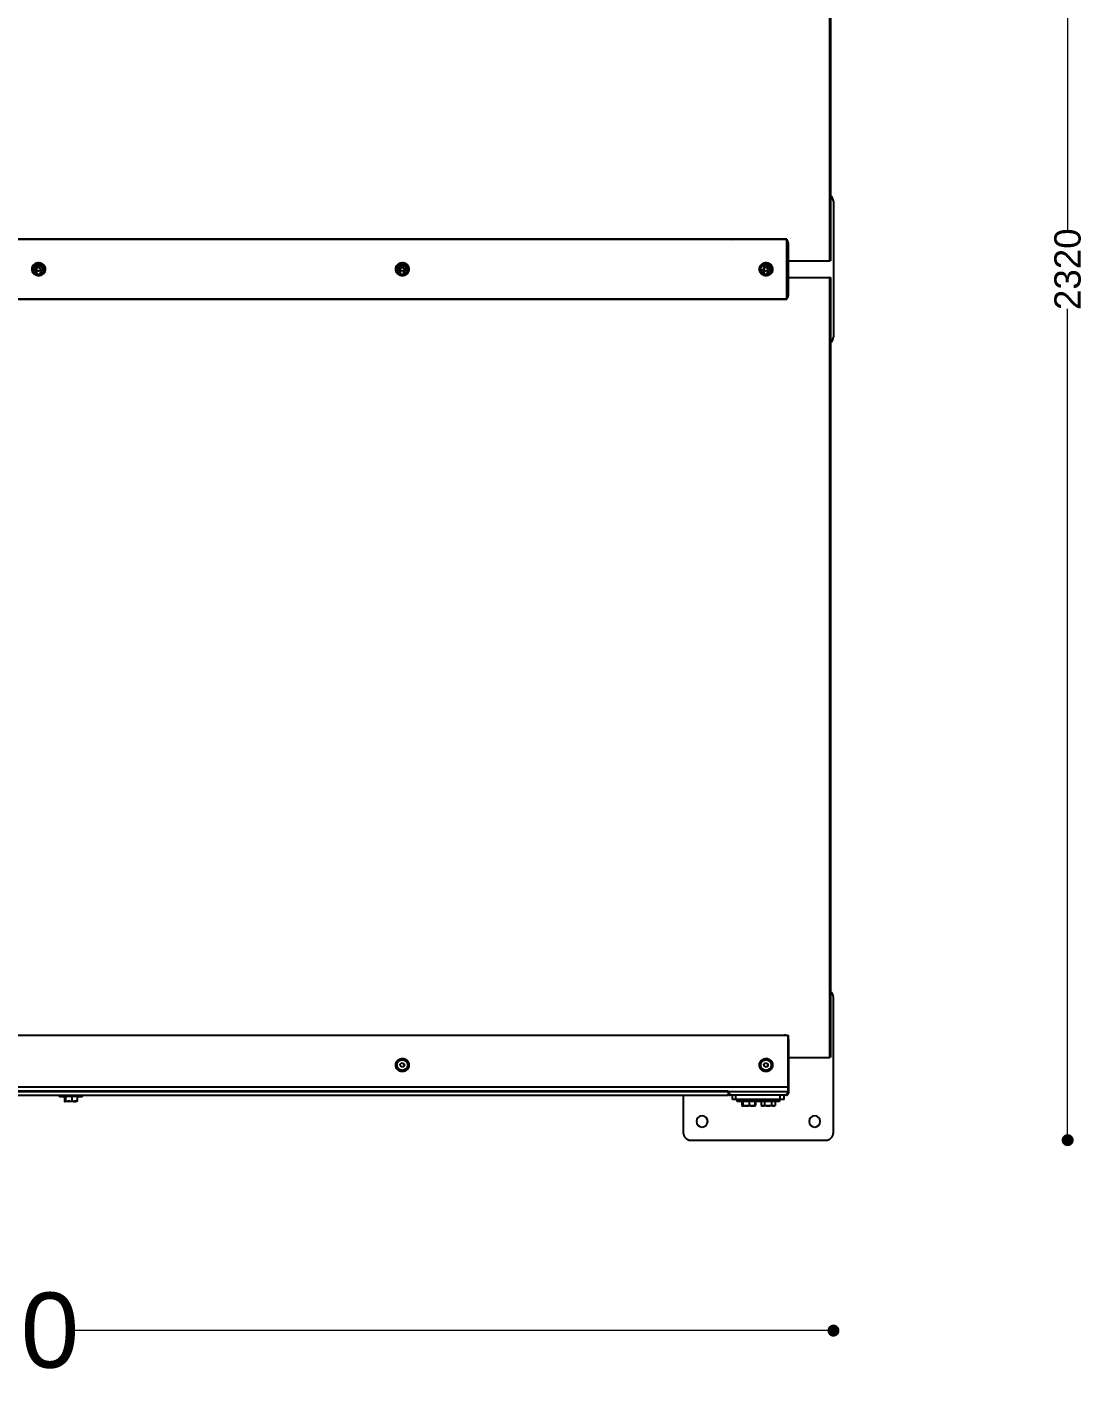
# Model space of a CAD drawing. Header units: millimetres. Extents: x 6404 to 14334, y 16216 to 24449.
# Drawn here: x 8387 to 9796, y 20589 to 22391 of the extents above; entities that cross this region are included whole.
import ezdxf

# ---------------------------------------------------------------- set-up
doc = ezdxf.new("R2010")
doc.units = ezdxf.units.MM
doc.header["$LTSCALE"] = 3
doc.layers.add('Default', color=7, linetype='Continuous')
doc.styles.get("Standard").update_dxf_attribs({"font": 'arial.ttf'})
doc.dimstyles.new('MATEUSZ', dxfattribs={"dimtxt": 35, "dimasz": 16, "dimexe": 0.18, "dimexo": 0.0625, "dimgap": 0.09, "dimtad": 0, "dimdec": 0, "dimdsep": 46, "dimtxsty": 'Standard', "dimblk": 'DOT', "dimcen": 0.09, "dimse1": 1, "dimse2": 1, "dimadec": 0, "dimazin": 0, "dimtfac": 1, "dimtdec": 0, "dimtofl": 0, "dimtmove": 0, "dimatfit": 3, "dimfxl": 1, "dimtolj": 1, "dimtzin": 0, "dimlwd": 9, "dimlwe": 9, "dimarcsym": 0})

# ---------------------------------------------------------------- blocks, each defined once
blk = doc.blocks.new('_Dot')
at = {"color": 0, "linetype": 'ByBlock', "lineweight": -2}
blk.add_line((-0.5, 0), (-1, 0), dxfattribs=at)
at = {"color": 0, "linetype": 'ByBlock', "const_width": 0.5}
blk.add_lwpolyline([(-0.25, 0, 1), (0.25, 0, 1)], format="xyb", close=True, dxfattribs=at)
blk = doc.blocks.new('*D33')
at = {"color": 0, "lineweight": 9, "transparency": 16777216}
for p, q in [((7156.7, 20654.5), (8150.6, 20654.5)), ((9444.6, 20654.5), (8450.8, 20654.5))]:
    blk.add_line(p, q, dxfattribs=at)
at = {"layer": 'Defpoints', "color": 0, "transparency": 16777216}
for p in [(7140.7, 20918.2), (9460.6, 20918.2), (9460.6, 20654.5)]:
    blk.add_point(p, dxfattribs=at)
at = {"color": 0, "lineweight": 9, "transparency": 16777216, "xscale": 16, "yscale": 16, "zscale": 16, "rotation": 180}
blk.add_blockref('_Dot', (7140.7, 20654.5), dxfattribs=at)
at = {"color": 0, "lineweight": 9, "transparency": 16777216, "xscale": 16, "yscale": 16, "zscale": 16}
blk.add_blockref('_Dot', (9460.6, 20654.5), dxfattribs=at)
at = {"color": 0, "transparency": 16777216, "insert": (8300.7, 20654.5), "char_height": 100, "attachment_point": 5}
blk.add_mtext('\\A1;2320', dxfattribs=at)
blk = doc.blocks.new('*D34')
at = {"color": 0, "lineweight": 9, "transparency": 16777216}
for p, q in [((9772.5, 23212.2), (9772.5, 22120.8)), ((9772.5, 20924.2), (9772.5, 22015.6))]:
    blk.add_line(p, q, dxfattribs=at)
at = {"layer": 'Defpoints', "color": 0, "transparency": 16777216}
for p in [(9450.6, 23228.2), (9772.5, 23228.2), (9450.6, 20908.2)]:
    blk.add_point(p, dxfattribs=at)
at = {"color": 0, "lineweight": 9, "transparency": 16777216, "xscale": 16, "yscale": 16, "zscale": 16}
for p, rotation in [((9772.5, 23228.2), 90), ((9772.5, 20908.2), 270)]:
    blk.add_blockref('_Dot', p, dxfattribs=dict(at, rotation=rotation))
at = {"color": 0, "transparency": 16777216, "insert": (9772.5, 22068.2), "char_height": 35, "attachment_point": 5, "rotation": 90}
blk.add_mtext('\\A1;2320', dxfattribs=at)

msp = doc.modelspace()

# ---------------------------------------------------------------- linework, layer by layer
at = {"layer": 'Default'}
for p, q in [((9456, 22079.5), (9456, 23116.1)), ((9456.5, 22471.2), (9456.5, 22079.5)), ((9460.6, 22158.2), (9460.6, 21978.2)), ((9398.3, 22108.2), (7406, 22108.2)), ((7406.2, 22108.2), (9398.4, 22108.2)), ((9398.3, 22028.2), (9398.3, 22108.2)), ((9398.4, 22108.2), (9398.4, 22028.2)), ((9400.6, 22033.7), (9400.6, 22102.7)), ((8886.5, 22077), (8886.5, 22077)), ((9398.3, 22079.5), (9456, 22079.5)), ((9400.6, 22056.6), (9400.6, 22080.6)), ((9400.7, 22056.6), (9400.7, 22080.6)), ((9456.5, 22079.5), (9456, 22079.5)), ((8399.6, 22069.5), (8399.4, 22069.5)), ((8402.3, 22065.4), (8399.7, 22066.7)), ((8883.9, 22069.5), (8886.3, 22071.1)), ((8886.5, 22059.5), (8886.5, 22059.5)), ((8888.9, 22069.8), (8889, 22066.9)), ((9368.4, 22066.7), (9368.2, 22069.5)), ((9373.4, 22066.9), (9370.9, 22065.4)), ((9398.3, 22057.2), (9456, 22057.2)), ((9456, 21018.2), (9456, 22057.2)), ((9456.5, 22057.2), (9456, 22057.2)), ((9456.5, 22057.2), (9456.5, 21018.2)), ((7406, 22028.2), (9398.3, 22028.2)), ((9398.4, 22028.2), (7406.2, 22028.2)), ((9460.6, 20918.2), (9460.6, 21098.2)), ((7406, 21048.2), (9400.3, 21048.2)), ((7406.2, 21048.2), (9400.4, 21048.2)), ((9400.4, 21048.2), (9400.3, 21048.2)), ((9400.3, 21048.2), (9400.3, 20979.1)), ((9400.4, 20979.1), (9400.4, 21048.2)), ((9400.6, 21042.7), (9400.6, 20973.7)), ((8886.5, 21017), (8886.5, 21017)), ((9368.2, 21009.5), (9370.6, 21011.1)), ((9400.3, 21018.2), (9456, 21018.2)), ((9400.7, 21018.3), (9400.7, 20970.6)), ((8886.6, 21005.3), (8886.5, 21005.3)), ((8886.5, 20999.5), (8886.5, 20999.5)), ((8889, 21006.9), (8886.6, 21005.3)), ((8888.9, 21009.8), (8889, 21006.9)), ((9368.4, 21006.6), (9368.2, 21009.5)), ((7406, 20979.1), (9400.3, 20979.1)), ((7280.7, 20973.7), (9320.6, 20973.7)), ((7280.7, 20968.2), (9320.6, 20968.2)), ((7406.4, 20973.2), (9400.6, 20973.2)), ((8430, 20966.2), (8430, 20968.2)), ((8436.4, 20966.2), (8436.4, 20960.5)), ((8437, 20959.8), (8436.9, 20959.9)), ((8437.8, 20966.2), (8437.8, 20960.5)), ((8446.4, 20966.2), (8446.4, 20960.5)), ((8453.1, 20959.9), (8453, 20959.8)), ((8453.6, 20966.2), (8453.6, 20960.5)), ((8460, 20968.2), (8460, 20966.2)), ((9260.6, 20968.2), (9260.6, 20918.2)), ((9326.3, 20968.1), (9322.9, 20968.1)), ((9326.1, 20973.2), (9395.1, 20973.2)), ((9326.1, 20962.2), (9326.1, 20968.2)), ((9395.1, 20968.2), (9326.1, 20968.2)), ((9330.8, 20962.2), (9330.8, 20968.2)), ((9389.8, 20962.2), (9330.8, 20962.2)), ((9332.6, 20960.2), (9332.6, 20962.2)), ((9338.4, 20960.2), (9338.4, 20954.5)), ((9339.3, 20960.2), (9339.3, 20954.5)), ((9340, 20960.2), (9340, 20954.5)), ((9348.3, 20960.2), (9348.3, 20954.5)), ((9355.9, 20960.2), (9355.9, 20954.5)), ((9356.8, 20960.2), (9356.8, 20954.5)), ((9358.6, 20960.2), (9358.6, 20962.2)), ((9364.4, 20960.2), (9364.4, 20954.5)), ((9369, 20960.2), (9369, 20954.5)), ((9378.2, 20960.2), (9378.2, 20954.5)), ((9382.8, 20960.2), (9382.8, 20954.5)), ((9388.6, 20962.2), (9388.6, 20960.2)), ((9389.8, 20962.2), (9389.8, 20968.2)), ((9398.2, 20968.1), (9394, 20968.1)), ((9395.1, 20962.2), (9395.1, 20968.2)), ((9338.4, 20954.5), (9339.6, 20953.8)), ((9356.8, 20954.5), (9355.6, 20953.8)), ((9364.4, 20954.5), (9365.6, 20953.8)), ((9382.8, 20954.5), (9381.6, 20953.8)), ((9270.6, 20908.2), (9450.6, 20908.2))]:
    msp.add_line(p, q, dxfattribs=at)
for points in [[(8393.4, 22067.8, 0), (8393.4, 22068.6, 0), (8393.5, 22069.4, 0), (8393.6, 22070.2, 0), (8393.8, 22071, 0), (8394.2, 22071.8, 0), (8394.6, 22072.6, 0), (8395.1, 22073.4, 0), (8395.6, 22074.1, 0), (8396.3, 22074.7, 0), (8397, 22075.3, 0), (8397.7, 22075.8, 0), (8398.5, 22076.2, 0), (8399.3, 22076.5, 0), (8400.1, 22076.7, 0), (8400.9, 22076.9, 0), (8401.7, 22077, 0), (8402.4, 22077, 0), (8403.3, 22076.9, 0), (8404.1, 22076.8, 0), (8404.9, 22076.5, 0), (8405.7, 22076.2, 0), (8406.5, 22075.8, 0), (8407.3, 22075.3, 0), (8408, 22074.7, 0), (8408.6, 22074.1, 0), (8409.2, 22073.4, 0), (8409.7, 22072.7, 0), (8410.1, 22071.9, 0), (8410.4, 22071.1, 0), (8410.6, 22070.3, 0), (8410.8, 22069.5, 0), (8410.8, 22068.7, 0), (8410.9, 22067.9, 0), (8410.8, 22067.1, 0), (8410.6, 22066.3, 0), (8410.4, 22065.4, 0), (8410.1, 22064.6, 0), (8409.7, 22063.8, 0), (8409.2, 22063.1, 0), (8408.6, 22062.4, 0), (8408, 22061.7, 0), (8407.3, 22061.2, 0), (8406.5, 22060.7, 0), (8405.8, 22060.3, 0), (8405, 22060, 0), (8404.2, 22059.7, 0), (8403.4, 22059.6, 0), (8402.6, 22059.5, 0), (8401.8, 22059.5, 0), (8401, 22059.6, 0), (8400.2, 22059.7, 0), (8399.3, 22059.9, 0), (8398.5, 22060.3, 0), (8397.7, 22060.7, 0), (8397, 22061.2, 0), (8396.3, 22061.7, 0), (8395.6, 22062.4, 0), (8395.1, 22063.1, 0), (8394.6, 22063.8, 0), (8394.2, 22064.6, 0), (8393.9, 22065.4, 0), (8393.6, 22066.2, 0), (8393.5, 22067, 0)], [(8395.1, 22067.9, 0), (8395.1, 22068.5, 0), (8395.2, 22069.1, 0), (8395.3, 22069.8, 0), (8395.5, 22070.5, 0), (8395.8, 22071.1, 0), (8396.1, 22071.8, 0), (8396.5, 22072.4, 0), (8396.9, 22072.9, 0), (8397.4, 22073.4, 0), (8398, 22073.9, 0), (8398.6, 22074.3, 0), (8399.2, 22074.6, 0), (8399.8, 22074.9, 0), (8400.5, 22075, 0), (8401.1, 22075.2, 0), (8401.8, 22075.2, 0), (8402.4, 22075.2, 0), (8403, 22075.2, 0), (8403.7, 22075.1, 0), (8404.3, 22074.9, 0), (8405, 22074.6, 0), (8405.6, 22074.3, 0), (8406.2, 22073.9, 0), (8406.8, 22073.4, 0), (8407.3, 22072.9, 0), (8407.8, 22072.4, 0), (8408.2, 22071.8, 0), (8408.5, 22071.2, 0), (8408.7, 22070.5, 0), (8408.9, 22069.9, 0), (8409, 22069.2, 0), (8409.1, 22068.6, 0), (8409.1, 22068, 0), (8409, 22067.3, 0), (8408.9, 22066.7, 0), (8408.7, 22066, 0), (8408.5, 22065.4, 0), (8408.2, 22064.7, 0), (8407.8, 22064.1, 0), (8407.3, 22063.6, 0), (8406.8, 22063, 0), (8406.2, 22062.6, 0), (8405.7, 22062.2, 0), (8405, 22061.9, 0), (8404.4, 22061.6, 0), (8403.7, 22061.4, 0), (8403.1, 22061.3, 0), (8402.5, 22061.2, 0), (8401.9, 22061.2, 0), (8401.2, 22061.3, 0), (8400.5, 22061.4, 0), (8399.9, 22061.6, 0), (8399.2, 22061.9, 0), (8398.6, 22062.2, 0), (8398, 22062.6, 0), (8397.4, 22063, 0), (8396.9, 22063.5, 0), (8396.5, 22064.1, 0), (8396.1, 22064.7, 0), (8395.8, 22065.3, 0), (8395.5, 22066, 0), (8395.3, 22066.6, 0), (8395.2, 22067.2, 0)], [(8877.7, 22067.8, 0), (8877.7, 22068.6, 0), (8877.8, 22069.4, 0), (8877.9, 22070.2, 0), (8878.2, 22071, 0), (8878.5, 22071.8, 0), (8878.9, 22072.6, 0), (8879.4, 22073.4, 0), (8880, 22074.1, 0), (8880.6, 22074.7, 0), (8881.3, 22075.3, 0), (8882, 22075.8, 0), (8882.8, 22076.2, 0), (8883.6, 22076.5, 0), (8884.4, 22076.7, 0), (8885.2, 22076.9, 0), (8886, 22077, 0), (8886.8, 22077, 0), (8887.6, 22076.9, 0), (8888.4, 22076.8, 0), (8889.2, 22076.5, 0), (8890.1, 22076.2, 0), (8890.8, 22075.8, 0), (8891.6, 22075.3, 0), (8892.3, 22074.7, 0), (8892.9, 22074.1, 0), (8893.5, 22073.4, 0), (8894, 22072.7, 0), (8894.4, 22071.9, 0), (8894.7, 22071.1, 0), (8895, 22070.3, 0), (8895.1, 22069.5, 0), (8895.2, 22068.7, 0), (8895.2, 22067.9, 0), (8895.1, 22067.1, 0), (8895, 22066.3, 0), (8894.7, 22065.4, 0), (8894.4, 22064.6, 0), (8894, 22063.8, 0), (8893.5, 22063.1, 0), (8892.9, 22062.4, 0), (8892.3, 22061.7, 0), (8891.6, 22061.2, 0), (8890.9, 22060.7, 0), (8890.1, 22060.3, 0), (8889.3, 22060, 0), (8888.5, 22059.7, 0), (8887.7, 22059.6, 0), (8886.9, 22059.5, 0), (8886.1, 22059.5, 0), (8885.3, 22059.6, 0), (8884.5, 22059.7, 0), (8883.7, 22059.9, 0), (8882.9, 22060.3, 0), (8882.1, 22060.7, 0), (8881.3, 22061.2, 0), (8880.6, 22061.7, 0), (8880, 22062.4, 0), (8879.4, 22063.1, 0), (8878.9, 22063.8, 0), (8878.5, 22064.6, 0), (8878.2, 22065.4, 0), (8878, 22066.2, 0), (8877.8, 22067, 0)], [(8879.5, 22067.9, 0), (8879.5, 22068.5, 0), (8879.5, 22069.1, 0), (8879.6, 22069.8, 0), (8879.8, 22070.5, 0), (8880.1, 22071.1, 0), (8880.4, 22071.8, 0), (8880.8, 22072.4, 0), (8881.3, 22072.9, 0), (8881.8, 22073.4, 0), (8882.3, 22073.9, 0), (8882.9, 22074.3, 0), (8883.5, 22074.6, 0), (8884.2, 22074.9, 0), (8884.8, 22075, 0), (8885.5, 22075.2, 0), (8886.1, 22075.2, 0), (8886.7, 22075.2, 0), (8887.4, 22075.2, 0), (8888, 22075.1, 0), (8888.7, 22074.9, 0), (8889.3, 22074.6, 0), (8890, 22074.3, 0), (8890.6, 22073.9, 0), (8891.1, 22073.4, 0), (8891.6, 22072.9, 0), (8892.1, 22072.4, 0), (8892.5, 22071.8, 0), (8892.8, 22071.2, 0), (8893.1, 22070.5, 0), (8893.3, 22069.9, 0), (8893.4, 22069.2, 0), (8893.4, 22068.6, 0), (8893.4, 22068, 0), (8893.4, 22067.3, 0), (8893.3, 22066.7, 0), (8893.1, 22066, 0), (8892.8, 22065.4, 0), (8892.5, 22064.7, 0), (8892.1, 22064.1, 0), (8891.6, 22063.6, 0), (8891.1, 22063, 0), (8890.6, 22062.6, 0), (8890, 22062.2, 0), (8889.4, 22061.9, 0), (8888.7, 22061.6, 0), (8888.1, 22061.4, 0), (8887.4, 22061.3, 0), (8886.8, 22061.2, 0), (8886.2, 22061.2, 0), (8885.5, 22061.3, 0), (8884.9, 22061.4, 0), (8884.2, 22061.6, 0), (8883.6, 22061.9, 0), (8882.9, 22062.2, 0), (8882.3, 22062.6, 0), (8881.8, 22063, 0), (8881.3, 22063.5, 0), (8880.8, 22064.1, 0), (8880.4, 22064.7, 0), (8880.1, 22065.3, 0), (8879.8, 22066, 0), (8879.7, 22066.6, 0), (8879.5, 22067.2, 0)], [(9362.1, 22067.8, 0), (9362.1, 22068.6, 0), (9362.1, 22069.4, 0), (9362.3, 22070.2, 0), (9362.5, 22071, 0), (9362.8, 22071.8, 0), (9363.2, 22072.6, 0), (9363.7, 22073.4, 0), (9364.3, 22074.1, 0), (9364.9, 22074.7, 0), (9365.6, 22075.3, 0), (9366.4, 22075.8, 0), (9367.2, 22076.2, 0), (9367.9, 22076.5, 0), (9368.8, 22076.7, 0), (9369.6, 22076.9, 0), (9370.3, 22077, 0), (9371.1, 22077, 0), (9371.9, 22076.9, 0), (9372.8, 22076.8, 0), (9373.6, 22076.5, 0), (9374.4, 22076.2, 0), (9375.2, 22075.8, 0), (9375.9, 22075.3, 0), (9376.6, 22074.7, 0), (9377.3, 22074.1, 0), (9377.8, 22073.4, 0), (9378.3, 22072.7, 0), (9378.7, 22071.9, 0), (9379.1, 22071.1, 0), (9379.3, 22070.3, 0), (9379.4, 22069.5, 0), (9379.5, 22068.7, 0), (9379.5, 22067.9, 0), (9379.5, 22067.1, 0), (9379.3, 22066.3, 0), (9379.1, 22065.4, 0), (9378.8, 22064.6, 0), (9378.3, 22063.8, 0), (9377.9, 22063.1, 0), (9377.3, 22062.4, 0), (9376.6, 22061.7, 0), (9375.9, 22061.2, 0), (9375.2, 22060.7, 0), (9374.4, 22060.3, 0), (9373.6, 22060, 0), (9372.8, 22059.7, 0), (9372, 22059.6, 0), (9371.2, 22059.5, 0), (9370.5, 22059.5, 0), (9369.7, 22059.6, 0), (9368.8, 22059.7, 0), (9368, 22059.9, 0), (9367.2, 22060.3, 0), (9366.4, 22060.7, 0), (9365.6, 22061.2, 0), (9364.9, 22061.7, 0), (9364.3, 22062.4, 0), (9363.7, 22063.1, 0), (9363.2, 22063.8, 0), (9362.8, 22064.6, 0), (9362.5, 22065.4, 0), (9362.3, 22066.2, 0), (9362.1, 22067, 0)], [(9363.8, 22067.9, 0), (9363.8, 22068.5, 0), (9363.9, 22069.1, 0), (9364, 22069.8, 0), (9364.2, 22070.5, 0), (9364.4, 22071.1, 0), (9364.7, 22071.8, 0), (9365.1, 22072.4, 0), (9365.6, 22072.9, 0), (9366.1, 22073.4, 0), (9366.7, 22073.9, 0), (9367.3, 22074.3, 0), (9367.9, 22074.6, 0), (9368.5, 22074.9, 0), (9369.2, 22075, 0), (9369.8, 22075.2, 0), (9370.4, 22075.2, 0), (9371.1, 22075.2, 0), (9371.7, 22075.2, 0), (9372.4, 22075.1, 0), (9373, 22074.9, 0), (9373.7, 22074.6, 0), (9374.3, 22074.3, 0), (9374.9, 22073.9, 0), (9375.5, 22073.4, 0), (9376, 22072.9, 0), (9376.4, 22072.4, 0), (9376.8, 22071.8, 0), (9377.1, 22071.2, 0), (9377.4, 22070.5, 0), (9377.6, 22069.9, 0), (9377.7, 22069.2, 0), (9377.8, 22068.6, 0), (9377.8, 22068, 0), (9377.7, 22067.3, 0), (9377.6, 22066.7, 0), (9377.4, 22066, 0), (9377.2, 22065.4, 0), (9376.8, 22064.7, 0), (9376.4, 22064.1, 0), (9376, 22063.6, 0), (9375.5, 22063, 0), (9374.9, 22062.6, 0), (9374.3, 22062.2, 0), (9373.7, 22061.9, 0), (9373.1, 22061.6, 0), (9372.4, 22061.4, 0), (9371.8, 22061.3, 0), (9371.2, 22061.2, 0), (9370.5, 22061.2, 0), (9369.9, 22061.3, 0), (9369.2, 22061.4, 0), (9368.6, 22061.6, 0), (9367.9, 22061.9, 0), (9367.3, 22062.2, 0), (9366.7, 22062.6, 0), (9366.1, 22063, 0), (9365.6, 22063.5, 0), (9365.1, 22064.1, 0), (9364.8, 22064.7, 0), (9364.4, 22065.3, 0), (9364.2, 22066, 0), (9364, 22066.6, 0), (9363.9, 22067.2, 0)], [(8877.7, 21007.8, 0), (8877.7, 21008.5, 0), (8877.8, 21009.4, 0), (8877.9, 21010.2, 0), (8878.2, 21011, 0), (8878.5, 21011.8, 0), (8878.9, 21012.6, 0), (8879.4, 21013.4, 0), (8880, 21014.1, 0), (8880.6, 21014.7, 0), (8881.3, 21015.3, 0), (8882, 21015.8, 0), (8882.8, 21016.2, 0), (8883.6, 21016.5, 0), (8884.4, 21016.7, 0), (8885.2, 21016.9, 0), (8886, 21016.9, 0), (8886.8, 21017, 0), (8887.6, 21016.9, 0), (8888.4, 21016.7, 0), (8889.2, 21016.5, 0), (8890.1, 21016.2, 0), (8890.8, 21015.8, 0), (8891.6, 21015.3, 0), (8892.3, 21014.7, 0), (8892.9, 21014.1, 0), (8893.5, 21013.4, 0), (8894, 21012.6, 0), (8894.4, 21011.9, 0), (8894.7, 21011.1, 0), (8895, 21010.3, 0), (8895.1, 21009.5, 0), (8895.2, 21008.7, 0), (8895.2, 21007.9, 0), (8895.1, 21007.1, 0), (8895, 21006.2, 0), (8894.7, 21005.4, 0), (8894.4, 21004.6, 0), (8894, 21003.8, 0), (8893.5, 21003.1, 0), (8892.9, 21002.4, 0), (8892.3, 21001.7, 0), (8891.6, 21001.1, 0), (8890.9, 21000.7, 0), (8890.1, 21000.3, 0), (8889.3, 20999.9, 0), (8888.5, 20999.7, 0), (8887.7, 20999.5, 0), (8886.9, 20999.5, 0), (8886.1, 20999.5, 0), (8885.3, 20999.5, 0), (8884.5, 20999.7, 0), (8883.7, 20999.9, 0), (8882.9, 21000.2, 0), (8882.1, 21000.6, 0), (8881.3, 21001.1, 0), (8880.6, 21001.7, 0), (8880, 21002.3, 0), (8879.4, 21003, 0), (8878.9, 21003.8, 0), (8878.5, 21004.6, 0), (8878.2, 21005.4, 0), (8878, 21006.2, 0), (8877.8, 21007, 0)], [(8879.5, 21007.8, 0), (8879.5, 21008.5, 0), (8879.5, 21009.1, 0), (8879.6, 21009.8, 0), (8879.8, 21010.4, 0), (8880.1, 21011.1, 0), (8880.4, 21011.7, 0), (8880.8, 21012.3, 0), (8881.3, 21012.9, 0), (8881.8, 21013.4, 0), (8882.3, 21013.9, 0), (8882.9, 21014.3, 0), (8883.5, 21014.6, 0), (8884.2, 21014.8, 0), (8884.8, 21015, 0), (8885.5, 21015.1, 0), (8886.1, 21015.2, 0), (8886.7, 21015.2, 0), (8887.4, 21015.2, 0), (8888, 21015, 0), (8888.7, 21014.8, 0), (8889.3, 21014.6, 0), (8890, 21014.3, 0), (8890.6, 21013.9, 0), (8891.1, 21013.4, 0), (8891.6, 21012.9, 0), (8892.1, 21012.3, 0), (8892.5, 21011.7, 0), (8892.8, 21011.1, 0), (8893.1, 21010.5, 0), (8893.3, 21009.8, 0), (8893.4, 21009.2, 0), (8893.4, 21008.6, 0), (8893.4, 21007.9, 0), (8893.4, 21007.3, 0), (8893.3, 21006.6, 0), (8893.1, 21006, 0), (8892.8, 21005.3, 0), (8892.5, 21004.7, 0), (8892.1, 21004.1, 0), (8891.6, 21003.5, 0), (8891.1, 21003, 0), (8890.6, 21002.6, 0), (8890, 21002.2, 0), (8889.4, 21001.8, 0), (8888.7, 21001.6, 0), (8888.1, 21001.4, 0), (8887.4, 21001.3, 0), (8886.8, 21001.2, 0), (8886.2, 21001.2, 0), (8885.5, 21001.3, 0), (8884.9, 21001.4, 0), (8884.2, 21001.6, 0), (8883.6, 21001.8, 0), (8882.9, 21002.2, 0), (8882.3, 21002.6, 0), (8881.8, 21003, 0), (8881.3, 21003.5, 0), (8880.8, 21004.1, 0), (8880.4, 21004.7, 0), (8880.1, 21005.3, 0), (8879.8, 21005.9, 0), (8879.7, 21006.6, 0), (8879.5, 21007.2, 0)], [(9362.1, 21007.8, 0), (9362.1, 21008.5, 0), (9362.1, 21009.4, 0), (9362.3, 21010.2, 0), (9362.5, 21011, 0), (9362.8, 21011.8, 0), (9363.2, 21012.6, 0), (9363.7, 21013.4, 0), (9364.3, 21014.1, 0), (9364.9, 21014.7, 0), (9365.6, 21015.3, 0), (9366.4, 21015.8, 0), (9367.2, 21016.2, 0), (9367.9, 21016.5, 0), (9368.8, 21016.7, 0), (9369.6, 21016.9, 0), (9370.3, 21016.9, 0), (9371.1, 21017, 0), (9371.9, 21016.9, 0), (9372.8, 21016.7, 0), (9373.6, 21016.5, 0), (9374.4, 21016.2, 0), (9375.2, 21015.8, 0), (9375.9, 21015.3, 0), (9376.6, 21014.7, 0), (9377.3, 21014.1, 0), (9377.8, 21013.4, 0), (9378.3, 21012.6, 0), (9378.7, 21011.9, 0), (9379.1, 21011.1, 0), (9379.3, 21010.3, 0), (9379.4, 21009.5, 0), (9379.5, 21008.7, 0), (9379.5, 21007.9, 0), (9379.5, 21007.1, 0), (9379.3, 21006.2, 0), (9379.1, 21005.4, 0), (9378.8, 21004.6, 0), (9378.3, 21003.8, 0), (9377.9, 21003.1, 0), (9377.3, 21002.4, 0), (9376.6, 21001.7, 0), (9375.9, 21001.1, 0), (9375.2, 21000.7, 0), (9374.4, 21000.3, 0), (9373.6, 20999.9, 0), (9372.8, 20999.7, 0), (9372, 20999.5, 0), (9371.2, 20999.5, 0), (9370.5, 20999.5, 0), (9369.7, 20999.5, 0), (9368.8, 20999.7, 0), (9368, 20999.9, 0), (9367.2, 21000.2, 0), (9366.4, 21000.6, 0), (9365.6, 21001.1, 0), (9364.9, 21001.7, 0), (9364.3, 21002.3, 0), (9363.7, 21003, 0), (9363.2, 21003.8, 0), (9362.8, 21004.6, 0), (9362.5, 21005.4, 0), (9362.3, 21006.2, 0), (9362.1, 21007, 0)], [(9363.8, 21007.8, 0), (9363.8, 21008.5, 0), (9363.9, 21009.1, 0), (9364, 21009.8, 0), (9364.2, 21010.4, 0), (9364.4, 21011.1, 0), (9364.7, 21011.7, 0), (9365.1, 21012.3, 0), (9365.6, 21012.9, 0), (9366.1, 21013.4, 0), (9366.7, 21013.9, 0), (9367.3, 21014.3, 0), (9367.9, 21014.6, 0), (9368.5, 21014.8, 0), (9369.2, 21015, 0), (9369.8, 21015.1, 0), (9370.4, 21015.2, 0), (9371.1, 21015.2, 0), (9371.7, 21015.2, 0), (9372.4, 21015, 0), (9373, 21014.8, 0), (9373.7, 21014.6, 0), (9374.3, 21014.3, 0), (9374.9, 21013.9, 0), (9375.5, 21013.4, 0), (9376, 21012.9, 0), (9376.4, 21012.3, 0), (9376.8, 21011.7, 0), (9377.1, 21011.1, 0), (9377.4, 21010.5, 0), (9377.6, 21009.8, 0), (9377.7, 21009.2, 0), (9377.8, 21008.6, 0), (9377.8, 21007.9, 0), (9377.7, 21007.3, 0), (9377.6, 21006.6, 0), (9377.4, 21006, 0), (9377.2, 21005.3, 0), (9376.8, 21004.7, 0), (9376.4, 21004.1, 0), (9376, 21003.5, 0), (9375.5, 21003, 0), (9374.9, 21002.6, 0), (9374.3, 21002.2, 0), (9373.7, 21001.8, 0), (9373.1, 21001.6, 0), (9372.4, 21001.4, 0), (9371.8, 21001.3, 0), (9371.2, 21001.2, 0), (9370.5, 21001.2, 0), (9369.9, 21001.3, 0), (9369.2, 21001.4, 0), (9368.6, 21001.6, 0), (9367.9, 21001.8, 0), (9367.3, 21002.2, 0), (9366.7, 21002.6, 0), (9366.1, 21003, 0), (9365.6, 21003.5, 0), (9365.1, 21004.1, 0), (9364.8, 21004.7, 0), (9364.4, 21005.3, 0), (9364.2, 21005.9, 0), (9364, 21006.6, 0), (9363.9, 21007.2, 0)], [(9380.5, 20953.8, 0), (9381.6, 20953.8, 0)]]:
    msp.add_polyline3d(points, close=True, dxfattribs=at)
for points in [[(8397.2, 22068.2, 0), (8397.2, 22068.7, 0), (8397.3, 22069.1, 0), (8397.4, 22069.6, 0), (8397.5, 22070.1, 0), (8397.7, 22070.5, 0), (8398, 22071, 0), (8398.3, 22071.4, 0), (8398.7, 22071.8, 0), (8399, 22072.1, 0), (8399.4, 22072.4, 0), (8399.9, 22072.7, 0), (8400.3, 22072.9, 0), (8400.8, 22073, 0), (8401.3, 22073.2, 0), (8401.7, 22073.2, 0), (8402.2, 22073.2, 0), (8402.6, 22073.2, 0), (8403.1, 22073.2, 0), (8403.6, 22073, 0), (8404, 22072.9, 0), (8404.5, 22072.7, 0), (8404.9, 22072.4, 0), (8405.3, 22072.1, 0), (8405.7, 22071.8, 0), (8406.1, 22071.4, 0), (8406.4, 22071, 0), (8406.6, 22070.5, 0), (8406.8, 22070.1, 0), (8407, 22069.6, 0), (8407.1, 22069.1, 0), (8407.2, 22068.7, 0), (8407.2, 22068.2, 0)], [(8398.2, 22076, 0), (8399.3, 22076.5, 0), (8400.3, 22076.8, 0), (8401.4, 22077, 0), (8402.4, 22077, 0), (8403.5, 22076.9, 0), (8404.6, 22076.7, 0), (8405.6, 22076.3, 0), (8406.7, 22075.7, 0), (8407.7, 22075.1, 0), (8408.5, 22074.2, 0), (8409.3, 22073.3, 0), (8409.9, 22072.3, 0), (8410.4, 22071.3, 0), (8410.7, 22070.2, 0), (8410.9, 22069.2, 0), (8410.9, 22068.2, 0), (8410.8, 22067.1, 0), (8410.6, 22066, 0), (8410.3, 22064.9, 0), (8409.8, 22063.9, 0), (8409.1, 22062.9, 0), (8408.3, 22062, 0), (8407.4, 22061.2, 0), (8406.4, 22060.6, 0), (8405.4, 22060.1, 0), (8404.3, 22059.8, 0), (8403.3, 22059.6, 0), (8402.2, 22059.5, 0), (8401.2, 22059.5, 0), (8400.1, 22059.7, 0), (8399, 22060.1, 0), (8398, 22060.6, 0)], [(8881.5, 22068.2, 0), (8881.5, 22068.7, 0), (8881.6, 22069.1, 0), (8881.7, 22069.6, 0), (8881.9, 22070.1, 0), (8882.1, 22070.5, 0), (8882.3, 22071, 0), (8882.6, 22071.4, 0), (8883, 22071.8, 0), (8883.4, 22072.1, 0), (8883.8, 22072.4, 0), (8884.2, 22072.7, 0), (8884.7, 22072.9, 0), (8885.1, 22073, 0), (8885.6, 22073.2, 0), (8886.1, 22073.2, 0), (8886.5, 22073.2, 0), (8887, 22073.2, 0), (8887.4, 22073.2, 0), (8887.9, 22073, 0), (8888.4, 22072.9, 0), (8888.8, 22072.7, 0), (8889.2, 22072.4, 0), (8889.7, 22072.1, 0), (8890, 22071.8, 0), (8890.4, 22071.4, 0), (8890.7, 22071, 0), (8891, 22070.5, 0), (8891.2, 22070.1, 0), (8891.3, 22069.6, 0), (8891.4, 22069.1, 0), (8891.5, 22068.7, 0), (8891.5, 22068.2, 0)], [(8883, 22076.3, 0), (8884.1, 22076.6, 0), (8885.1, 22076.9, 0), (8886.1, 22077, 0), (8887.2, 22077, 0), (8888.2, 22076.8, 0), (8889.3, 22076.5, 0), (8890.4, 22076.1, 0), (8891.4, 22075.5, 0), (8892.3, 22074.8, 0), (8893.1, 22074, 0), (8893.8, 22073, 0), (8894.4, 22072, 0), (8894.8, 22071, 0), (8895.1, 22069.9, 0), (8895.2, 22068.9, 0), (8895.2, 22067.9, 0), (8895.1, 22066.8, 0), (8894.9, 22065.7, 0), (8894.5, 22064.7, 0), (8893.9, 22063.6, 0), (8893.3, 22062.7, 0), (8892.5, 22061.8, 0), (8891.5, 22061.1, 0), (8890.6, 22060.5, 0), (8889.5, 22060, 0), (8888.5, 22059.7, 0), (8887.4, 22059.5, 0), (8886.4, 22059.5, 0), (8885.4, 22059.6, 0), (8884.3, 22059.8, 0), (8883.2, 22060.1, 0), (8882.2, 22060.6, 0)], [(9363.8, 22073.4, 0), (9364.6, 22074.4, 0), (9365.6, 22075.2, 0)], [(9366.5, 22070.7, 0), (9367, 22071.4, 0), (9367.6, 22072, 0), (9368.3, 22072.5, 0), (9369, 22072.9, 0), (9369.8, 22073.1, 0), (9370.6, 22073.2, 0), (9371.3, 22073.2, 0), (9372.1, 22073.1, 0), (9372.8, 22072.8, 0), (9373.6, 22072.4, 0), (9374.3, 22071.9, 0), (9374.8, 22071.3, 0), (9375.3, 22070.5, 0), (9375.6, 22069.8, 0), (9375.8, 22069, 0), (9375.8, 22068.2, 0)], [(9368.5, 22076.7, 0), (9369.5, 22076.9, 0), (9370.4, 22077, 0), (9371.4, 22077, 0), (9372.4, 22076.9, 0), (9373.4, 22076.6, 0), (9374.3, 22076.3, 0), (9375.3, 22075.8, 0), (9376.2, 22075.2, 0), (9377, 22074.4, 0), (9377.7, 22073.6, 0), (9378.3, 22072.7, 0), (9378.8, 22071.8, 0), (9379.2, 22070.8, 0), (9379.4, 22069.9, 0), (9379.6, 22068.9, 0), (9379.6, 22068, 0), (9379.5, 22067, 0), (9379.3, 22066, 0), (9379, 22065, 0), (9378.5, 22064, 0), (9377.9, 22063.1, 0), (9377.2, 22062.3, 0), (9376.4, 22061.5, 0), (9375.6, 22060.9, 0), (9374.7, 22060.4, 0), (9373.7, 22060, 0), (9372.7, 22059.7, 0), (9371.8, 22059.5, 0), (9370.8, 22059.5, 0), (9369.9, 22059.5, 0), (9368.9, 22059.7, 0), (9367.9, 22060, 0)], [(8400.8, 22063.4, 0), (8400.1, 22063.7, 0), (8399.4, 22064.1, 0), (8398.7, 22064.6, 0), (8398.2, 22065.3, 0), (8397.7, 22066, 0), (8397.4, 22066.7, 0), (8397.2, 22067.5, 0), (8397.2, 22068.2, 0)], [(8399.4, 22069.5, 0), (8401.8, 22071.1, 0)], [(8399.6, 22066.7, 0), (8399.4, 22069.5, 0)], [(8402.1, 22065.4, 0), (8399.6, 22066.7, 0)], [(8401.8, 22071.1, 0), (8404.4, 22069.8, 0)], [(8404.6, 22066.9, 0), (8402.1, 22065.4, 0)], [(8407.2, 22068.2, 0), (8407.1, 22067.4, 0), (8406.9, 22066.6, 0), (8406.8, 22066.2, 0), (8406.6, 22065.8, 0), (8406.3, 22065.4, 0), (8406.1, 22065.1, 0), (8405.7, 22064.7, 0), (8405.4, 22064.4, 0), (8405.1, 22064.2, 0), (8404.7, 22063.9, 0), (8404.3, 22063.7, 0), (8403.9, 22063.5, 0), (8403.1, 22063.3, 0)], [(8404.4, 22069.8, 0), (8404.6, 22066.9, 0)], [(8885.1, 22063.5, 0), (8884.3, 22063.7, 0), (8883.6, 22064.2, 0), (8883, 22064.7, 0), (8882.5, 22065.3, 0), (8882, 22066, 0), (8881.7, 22066.8, 0), (8881.6, 22067.5, 0), (8881.5, 22068.2, 0)], [(8883.8, 22069.5, 0), (8886.2, 22071.1, 0)], [(8883.9, 22066.7, 0), (8883.8, 22069.5, 0)], [(8886.5, 22065.4, 0), (8883.9, 22066.7, 0)], [(8886.2, 22071.1, 0), (8888.7, 22069.8, 0)], [(8888.9, 22066.9, 0), (8886.5, 22065.4, 0)], [(8891.5, 22068.2, 0), (8891.4, 22067.4, 0), (8891.2, 22066.6, 0), (8891.1, 22066.2, 0), (8890.9, 22065.8, 0), (8890.6, 22065.4, 0), (8890.3, 22065, 0), (8890, 22064.7, 0), (8889.7, 22064.4, 0), (8889.3, 22064.1, 0), (8888.9, 22063.9, 0), (8888.5, 22063.7, 0), (8888.1, 22063.5, 0), (8887.3, 22063.3, 0)], [(8888.7, 22069.8, 0), (8888.9, 22066.9, 0)], [(9369.3, 22063.5, 0), (9368.5, 22063.8, 0), (9367.9, 22064.2, 0), (9367.3, 22064.8, 0), (9366.8, 22065.4, 0), (9366.4, 22066.1, 0), (9366.1, 22066.8, 0), (9365.9, 22067.5, 0), (9365.9, 22068.2, 0)], [(9368.1, 22069.5, 0), (9370.5, 22071.1, 0)], [(9368.2, 22066.7, 0), (9368.1, 22069.5, 0)], [(9370.8, 22065.4, 0), (9368.2, 22066.7, 0)], [(9370.5, 22071.1, 0), (9373.1, 22069.8, 0)], [(9373.2, 22066.9, 0), (9370.8, 22065.4, 0)], [(9375.8, 22068.2, 0), (9375.8, 22067.4, 0), (9375.7, 22067, 0), (9375.6, 22066.6, 0), (9375.4, 22066.1, 0), (9375.2, 22065.7, 0), (9374.9, 22065.3, 0), (9374.6, 22065, 0), (9374.3, 22064.6, 0), (9373.9, 22064.3, 0), (9373.6, 22064, 0), (9373.2, 22063.8, 0), (9372.7, 22063.6, 0), (9372.3, 22063.5, 0), (9371.9, 22063.3, 0), (9371.5, 22063.3, 0)], [(9373.1, 22069.8, 0), (9373.2, 22066.9, 0)], [(8884.4, 21016.7, 0), (8885.4, 21016.9, 0), (8886.4, 21017, 0), (8887.4, 21016.9, 0), (8888.4, 21016.8, 0), (8889.5, 21016.5, 0), (8890.5, 21016, 0), (8891.4, 21015.5, 0), (8892.3, 21014.8, 0), (8893.1, 21014, 0), (8893.8, 21013.1, 0), (8894.3, 21012.1, 0), (8894.8, 21011.1, 0), (8895, 21010.1, 0), (8895.2, 21009.1, 0), (8895.3, 21008.2, 0), (8895.2, 21007.2, 0), (8895, 21006.1, 0), (8894.7, 21005.1, 0), (8894.2, 21004.1, 0), (8893.6, 21003.1, 0), (8892.9, 21002.3, 0), (8892.1, 21001.5, 0), (8891.2, 21000.8, 0), (8890.3, 21000.3, 0), (8889.3, 20999.9, 0), (8888.3, 20999.6, 0), (8887.3, 20999.5, 0), (8886.3, 20999.5, 0), (8885.3, 20999.5, 0), (8884.3, 20999.8, 0), (8883.2, 21000.1, 0), (8882.2, 21000.6, 0)], [(8883.8, 21009.5, 0), (8886.2, 21011.1, 0)], [(8886.2, 21011.1, 0), (8888.7, 21009.8, 0)], [(9368.6, 21016.7, 0), (9369.6, 21016.9, 0), (9370.6, 21017, 0), (9371.6, 21016.9, 0), (9372.6, 21016.8, 0), (9373.6, 21016.5, 0), (9374.6, 21016.1, 0), (9375.6, 21015.6, 0), (9376.5, 21014.9, 0), (9377.3, 21014.1, 0), (9378, 21013.3, 0), (9378.5, 21012.4, 0), (9379, 21011.4, 0), (9379.3, 21010.4, 0), (9379.5, 21009.4, 0), (9379.6, 21008.4, 0), (9379.6, 21007.5, 0), (9379.4, 21006.4, 0), (9379.1, 21005.4, 0), (9378.7, 21004.4, 0), (9378.2, 21003.5, 0), (9377.5, 21002.6, 0), (9376.8, 21001.8, 0), (9375.9, 21001.1, 0), (9375, 21000.5, 0), (9374, 21000, 0), (9373, 20999.7, 0), (9372, 20999.5, 0), (9371.1, 20999.5, 0), (9370.1, 20999.5, 0), (9369.1, 20999.6, 0), (9368, 20999.9, 0), (9367, 21000.3, 0)], [(9368.1, 21009.5, 0), (9370.5, 21011.1, 0)], [(9370.5, 21011.1, 0), (9373.1, 21009.8, 0)], [(8881, 21001.5, 0), (8880, 21002.3, 0), (8879.3, 21003.3, 0)], [(8883.9, 21006.6, 0), (8883.8, 21009.5, 0)], [(8886.5, 21005.3, 0), (8883.9, 21006.6, 0)], [(8888.9, 21006.9, 0), (8886.5, 21005.3, 0)], [(8888.7, 21009.8, 0), (8888.9, 21006.9, 0)], [(9368.2, 21006.6, 0), (9368.1, 21009.5, 0)], [(9370.8, 21005.3, 0), (9368.2, 21006.6, 0)], [(9373.2, 21006.9, 0), (9370.8, 21005.3, 0)], [(9373.1, 21009.8, 0), (9373.2, 21006.9, 0)], [(9400.6, 20973.2, 0), (9400.6, 20973.2, 0), (9400.6, 20973.2, 0), (9400.6, 20973.2, 0), (9400.6, 20973.2, 0), (9400.6, 20973.2, 0), (9400.6, 20973.2, 0), (9400.6, 20973.2, 0), (9400.6, 20973.2, 0), (9400.6, 20973.2, 0), (9400.6, 20973.2, 0), (9400.6, 20973.3, 0), (9400.5, 20973.4, 0), (9400.5, 20973.8, 0), (9400.3, 20979.1, 0)], [(9400.6, 20975.2, 0), (9400.6, 20975.2, 0), (9400.6, 20975.2, 0), (9400.6, 20975.2, 0), (9400.6, 20975.2, 0), (9400.6, 20975.2, 0), (9400.6, 20975.2, 0), (9400.6, 20975.2, 0), (9400.6, 20975.2, 0), (9400.6, 20975.2, 0), (9400.6, 20975.2, 0), (9400.6, 20975.3, 0), (9400.6, 20975.3, 0), (9400.5, 20975.6, 0), (9400.4, 20979.1, 0)], [(8444.3, 20966.2, 0), (8430.4, 20966.2, 0), (8430, 20966.2, 0), (8430, 20966.2, 0), (8430, 20966.2, 0), (8430, 20966.2, 0), (8430, 20966.2, 0), (8430, 20966.2, 0), (8430, 20966.2, 0), (8430, 20966.2, 0), (8430, 20966.2, 0), (8430, 20966.2, 0), (8430, 20966.2, 0), (8430, 20966.2, 0), (8430, 20966.2, 0), (8430, 20966.2, 0), (8430, 20966.2, 0), (8430, 20966.2, 0), (8430, 20966.2, 0), (8430, 20966.2, 0), (8430, 20966.2, 0), (8430, 20966.2, 0), (8430.1, 20966.2, 0), (8430.3, 20966.2, 0), (8431.2, 20966.2, 0), (8437.8, 20966.2, 0)], [(8436.4, 20960.5, 0), (8436.6, 20960.2, 0), (8436.7, 20960.1, 0), (8436.8, 20960, 0), (8436.8, 20959.9, 0), (8436.9, 20959.9, 0), (8436.9, 20959.9, 0), (8437, 20959.8, 0), (8437, 20959.8, 0), (8437.1, 20959.8, 0), (8437.1, 20959.8, 0)], [(8437.1, 20959.8, 0), (8437.1, 20959.8, 0), (8437.2, 20959.8, 0), (8437.2, 20959.8, 0), (8437.3, 20959.9, 0), (8437.3, 20959.9, 0), (8437.4, 20959.9, 0), (8437.5, 20960, 0), (8437.6, 20960.1, 0), (8437.8, 20960.5, 0)], [(8442.1, 20959.8, 0), (8437.1, 20959.8, 0)], [(8437.8, 20960.5, 0), (8440, 20960, 0), (8442.1, 20959.8, 0)], [(8443.6, 20960.5, 0), (8441.7, 20960, 0), (8440.8, 20959.9, 0), (8440, 20959.8, 0)], [(8442.1, 20959.8, 0), (8444.2, 20960, 0), (8446.4, 20960.5, 0)], [(8450, 20959.8, 0), (8442.1, 20959.8, 0)], [(8453.6, 20966.2, 0), (8459.4, 20966.2, 0), (8459.9, 20966.2, 0), (8460, 20966.2, 0), (8460, 20966.2, 0), (8460, 20966.2, 0), (8460, 20966.2, 0), (8460, 20966.2, 0), (8460, 20966.2, 0), (8460, 20966.2, 0), (8460, 20966.2, 0), (8460, 20966.2, 0), (8460, 20966.2, 0), (8460, 20966.2, 0), (8460, 20966.2, 0), (8460, 20966.2, 0), (8460, 20966.2, 0), (8460, 20966.2, 0), (8460, 20966.2, 0), (8460, 20966.2, 0), (8459.9, 20966.2, 0), (8459.7, 20966.2, 0), (8458.8, 20966.2, 0), (8455.1, 20966.2, 0), (8444.3, 20966.2, 0)], [(8446.4, 20960.5, 0), (8448.3, 20960, 0), (8449.2, 20959.9, 0), (8450, 20959.8, 0)], [(8452.2, 20960.5, 0), (8450, 20960, 0), (8447.9, 20959.8, 0)], [(8450, 20959.8, 0), (8450.9, 20959.9, 0), (8451.8, 20960, 0), (8453.6, 20960.5, 0)], [(8452.9, 20959.8, 0), (8453, 20959.8, 0), (8453, 20959.8, 0), (8453, 20959.8, 0), (8453, 20959.8, 0), (8453, 20959.8, 0), (8453, 20959.8, 0), (8453, 20959.8, 0), (8453, 20959.8, 0), (8453, 20959.8, 0), (8453, 20959.8, 0), (8453, 20959.8, 0), (8453, 20959.8, 0), (8453, 20959.8, 0), (8453, 20959.8, 0), (8453, 20959.8, 0), (8453, 20959.8, 0), (8453, 20959.8, 0), (8453, 20959.8, 0), (8453, 20959.8, 0), (8452.9, 20959.8, 0), (8451.9, 20959.8, 0), (8450, 20959.8, 0)], [(8453.6, 20960.5, 0), (8453.4, 20960.2, 0), (8453.3, 20960.1, 0), (8453.3, 20960, 0), (8453.2, 20959.9, 0), (8453.1, 20959.9, 0), (8453.1, 20959.9, 0), (8453, 20959.8, 0), (8453, 20959.8, 0), (8452.9, 20959.8, 0), (8452.9, 20959.8, 0)], [(9320.6, 20973.7, 0), (9320.6, 20968.2, 0)], [(9325.6, 20973.7, 0), (9325.6, 20973.7, 0), (9325.6, 20973.6, 0), (9325.6, 20973.6, 0), (9325.6, 20973.5, 0), (9325.7, 20973.5, 0), (9325.7, 20973.4, 0), (9325.7, 20973.4, 0), (9325.7, 20973.4, 0), (9325.8, 20973.3, 0), (9325.8, 20973.3, 0), (9325.9, 20973.3, 0), (9325.9, 20973.2, 0), (9326, 20973.2, 0), (9326, 20973.2, 0), (9326, 20973.2, 0), (9326.1, 20973.2, 0)], [(9330.8, 20962.2, 0), (9326.1, 20962.2, 0)], [(9341.8, 20960.2, 0), (9333.7, 20960.2, 0), (9332.9, 20960.2, 0), (9332.7, 20960.2, 0), (9332.6, 20960.2, 0), (9332.6, 20960.2, 0), (9332.6, 20960.2, 0), (9332.6, 20960.2, 0), (9332.6, 20960.2, 0), (9332.6, 20960.2, 0), (9332.6, 20960.2, 0), (9332.6, 20960.2, 0), (9332.6, 20960.2, 0), (9332.6, 20960.2, 0), (9332.6, 20960.2, 0), (9332.6, 20960.2, 0), (9332.6, 20960.2, 0), (9332.6, 20960.2, 0), (9332.6, 20960.2, 0), (9332.6, 20960.2, 0), (9332.6, 20960.2, 0), (9332.6, 20960.2, 0), (9332.7, 20960.2, 0), (9333.6, 20960.2, 0), (9337.9, 20960.2, 0), (9353.4, 20960.2, 0)], [(9353.4, 20960.2, 0), (9361.5, 20960.2, 0), (9362.3, 20960.2, 0), (9362.5, 20960.2, 0), (9362.6, 20960.2, 0), (9362.6, 20960.2, 0), (9362.6, 20960.2, 0), (9362.6, 20960.2, 0), (9362.6, 20960.2, 0), (9362.6, 20960.2, 0), (9362.6, 20960.2, 0), (9362.6, 20960.2, 0), (9362.6, 20960.2, 0), (9362.6, 20960.2, 0), (9362.6, 20960.2, 0), (9362.6, 20960.2, 0), (9362.6, 20960.2, 0), (9362.6, 20960.2, 0), (9362.6, 20960.2, 0), (9362.6, 20960.2, 0), (9362.6, 20960.2, 0), (9362.6, 20960.2, 0), (9362.5, 20960.2, 0), (9361.6, 20960.2, 0), (9357.3, 20960.2, 0), (9341.8, 20960.2, 0)], [(9387.5, 20960.2, 0), (9384.5, 20960.2, 0), (9373.6, 20960.2, 0), (9363.3, 20960.2, 0), (9358.9, 20960.2, 0), (9358.6, 20960.2, 0), (9358.6, 20960.2, 0), (9358.6, 20960.2, 0), (9358.6, 20960.2, 0), (9358.6, 20960.2, 0), (9358.6, 20960.2, 0), (9358.6, 20960.2, 0), (9358.6, 20960.2, 0), (9358.6, 20960.2, 0), (9358.6, 20960.2, 0), (9358.6, 20960.2, 0), (9358.6, 20960.2, 0), (9358.6, 20960.2, 0), (9358.6, 20960.2, 0), (9358.6, 20960.2, 0), (9358.6, 20960.2, 0), (9358.6, 20960.2, 0), (9358.7, 20960.2, 0), (9359.7, 20960.2, 0)], [(9359.7, 20960.2, 0), (9362.7, 20960.2, 0), (9373.6, 20960.2, 0), (9383.9, 20960.2, 0), (9388.3, 20960.2, 0), (9388.6, 20960.2, 0), (9388.6, 20960.2, 0), (9388.6, 20960.2, 0), (9388.6, 20960.2, 0), (9388.6, 20960.2, 0), (9388.6, 20960.2, 0), (9388.6, 20960.2, 0), (9388.6, 20960.2, 0), (9388.6, 20960.2, 0), (9388.6, 20960.2, 0), (9388.6, 20960.2, 0), (9388.6, 20960.2, 0), (9388.6, 20960.2, 0), (9388.6, 20960.2, 0), (9388.6, 20960.2, 0), (9388.6, 20960.2, 0), (9388.6, 20960.2, 0), (9388.5, 20960.2, 0), (9387.5, 20960.2, 0)], [(9395.1, 20962.2, 0), (9395.1, 20962.2, 0), (9395.1, 20962.2, 0), (9395.1, 20962.2, 0), (9395.1, 20962.2, 0), (9395.1, 20962.2, 0), (9395.1, 20962.2, 0), (9395.1, 20962.2, 0), (9395.1, 20962.2, 0), (9395.1, 20962.2, 0), (9395.1, 20962.2, 0), (9395.1, 20962.2, 0), (9395.1, 20962.2, 0), (9395.1, 20962.2, 0), (9394.9, 20962.2, 0), (9393.6, 20962.2, 0), (9389.8, 20962.2, 0)], [(9338.4, 20954.5, 0), (9339, 20954.2, 0), (9339.6, 20954, 0), (9340.1, 20953.9, 0), (9340.7, 20953.8, 0)], [(9339.6, 20953.8, 0), (9339.6, 20953.8, 0), (9339.6, 20953.8, 0), (9339.7, 20953.8, 0), (9339.7, 20953.8, 0), (9339.7, 20953.8, 0), (9339.7, 20953.8, 0), (9339.7, 20953.9, 0), (9339.7, 20953.9, 0), (9339.8, 20954, 0), (9339.9, 20954.2, 0), (9340, 20954.5, 0)], [(9344.2, 20953.8, 0), (9339.6, 20953.8, 0)], [(9340, 20954.5, 0), (9342.1, 20954, 0), (9344.2, 20953.8, 0)], [(9343, 20954.5, 0), (9345.4, 20954, 0), (9347.6, 20953.8, 0)], [(9344.2, 20953.8, 0), (9346.2, 20954, 0), (9348.3, 20954.5, 0)], [(9352.1, 20953.8, 0), (9344.2, 20953.8, 0)], [(9348.3, 20954.5, 0), (9350.3, 20954, 0), (9351.2, 20953.9, 0), (9352.1, 20953.8, 0)], [(9352.1, 20953.8, 0), (9353, 20953.9, 0), (9354, 20954, 0), (9355.9, 20954.5, 0)], [(9355.6, 20953.8, 0), (9355.6, 20953.8, 0), (9355.6, 20953.8, 0), (9355.6, 20953.8, 0), (9355.6, 20953.8, 0), (9355.6, 20953.8, 0), (9355.6, 20953.8, 0), (9355.6, 20953.8, 0), (9355.6, 20953.8, 0), (9355.6, 20953.8, 0), (9355.6, 20953.8, 0), (9355.6, 20953.8, 0), (9355.6, 20953.8, 0), (9355.6, 20953.8, 0), (9355.6, 20953.8, 0), (9355.6, 20953.8, 0), (9355.6, 20953.8, 0), (9355.6, 20953.8, 0), (9355.6, 20953.8, 0), (9355.6, 20953.8, 0), (9355.6, 20953.8, 0), (9355.6, 20953.8, 0), (9355.5, 20953.8, 0), (9355.1, 20953.8, 0), (9352.1, 20953.8, 0)], [(9352.2, 20954.5, 0), (9352.8, 20954.2, 0), (9353.4, 20954, 0), (9354, 20953.9, 0), (9354.5, 20953.8, 0)], [(9354.5, 20953.8, 0), (9355.1, 20953.9, 0), (9355.6, 20954, 0), (9356.2, 20954.2, 0), (9356.8, 20954.5, 0)], [(9355.9, 20954.5, 0), (9355.8, 20954.2, 0), (9355.7, 20954, 0), (9355.7, 20953.9, 0), (9355.7, 20953.9, 0), (9355.7, 20953.9, 0), (9355.6, 20953.8, 0), (9355.6, 20953.8, 0), (9355.6, 20953.8, 0), (9355.6, 20953.8, 0), (9355.6, 20953.8, 0), (9355.6, 20953.8, 0), (9355.6, 20953.8, 0)], [(9364.4, 20954.5, 0), (9365, 20954.2, 0), (9365.6, 20954, 0), (9366.1, 20953.9, 0), (9366.7, 20953.8, 0)], [(9366.7, 20953.8, 0), (9365.6, 20953.8, 0)], [(9366.7, 20953.8, 0), (9367.2, 20953.9, 0), (9367.8, 20954, 0), (9368.4, 20954.2, 0), (9369, 20954.5, 0)], [(9373.6, 20953.8, 0), (9366.7, 20953.8, 0)], [(9369, 20954.5, 0), (9371.4, 20954, 0), (9373.6, 20953.8, 0)], [(9373.6, 20953.8, 0), (9375.8, 20954, 0), (9378.2, 20954.5, 0)], [(9380.5, 20953.8, 0), (9373.6, 20953.8, 0)], [(9378.2, 20954.5, 0), (9378.8, 20954.2, 0), (9379.4, 20954, 0), (9380, 20953.9, 0), (9380.5, 20953.8, 0)], [(9380.5, 20953.8, 0), (9381.1, 20953.9, 0), (9381.6, 20954, 0), (9382.2, 20954.2, 0), (9382.8, 20954.5, 0)]]:
    msp.add_polyline3d(points, dxfattribs=at)
for centre, radius, start, end in [((9450.6, 22158.2), 10, 0, 57.3544), ((9326.1, 22102.7), 5.5, 90, 119.7602), ((9395.1, 22102.7), 5.5, 0, 54.2032), ((9395.1, 22033.7), 5.5, 270, 305.7968), ((9395.1, 22033.7), 5.5, 314.1586, 0), ((9450.6, 21978.2), 10, 302.6456, 0), ((9450.6, 21098.2), 10, 0, 57.3544), ((9450.6, 21098.2), 10, 0, 57.3544), ((9395.1, 21042.7), 5.5, 55.0942, 90), ((9322.9, 20970.6), 2.5, 180, 270), ((9326.1, 20973.7), 5.5, 180, 270), ((9395.1, 20973.7), 5.5, 270, 360), ((9398.2, 20970.6), 2.5, 270, 0), ((9285.6, 20933.2), 7.5, 90, 270), ((9285.6, 20933.2), 7.5, 270, 90), ((9435.6, 20933.2), 7.5, 90, 270), ((9435.6, 20933.2), 7.5, 270, 90), ((9270.6, 20918.2), 10, 180, 270), ((9450.6, 20918.2), 10, 270, 0)]:
    msp.add_arc(centre, radius, start, end, dxfattribs=at)

# ---------------------------------------------------------------- dimensions: what is measured, and where the dimension line sits
dim = msp.add_linear_dim(base=(9772.5, 23228.2), p1=(9450.6, 20908.2), p2=(9450.6, 23228.2), angle=90, dimstyle='MATEUSZ')
dim.commit()
dim.dimension.update_dxf_attribs({"geometry": '*D34', "text_midpoint": (9772.5, 22068.2)})
dim = msp.add_linear_dim(base=(9460.6, 20654.5), p1=(7140.7, 20918.2), p2=(9460.6, 20918.2), dimstyle='MATEUSZ', override={"dimtxt": 100})
dim.commit()
dim.dimension.update_dxf_attribs({"geometry": '*D33', "text_midpoint": (8300.7, 20654.5)})

doc.saveas('drawing.dxf')
